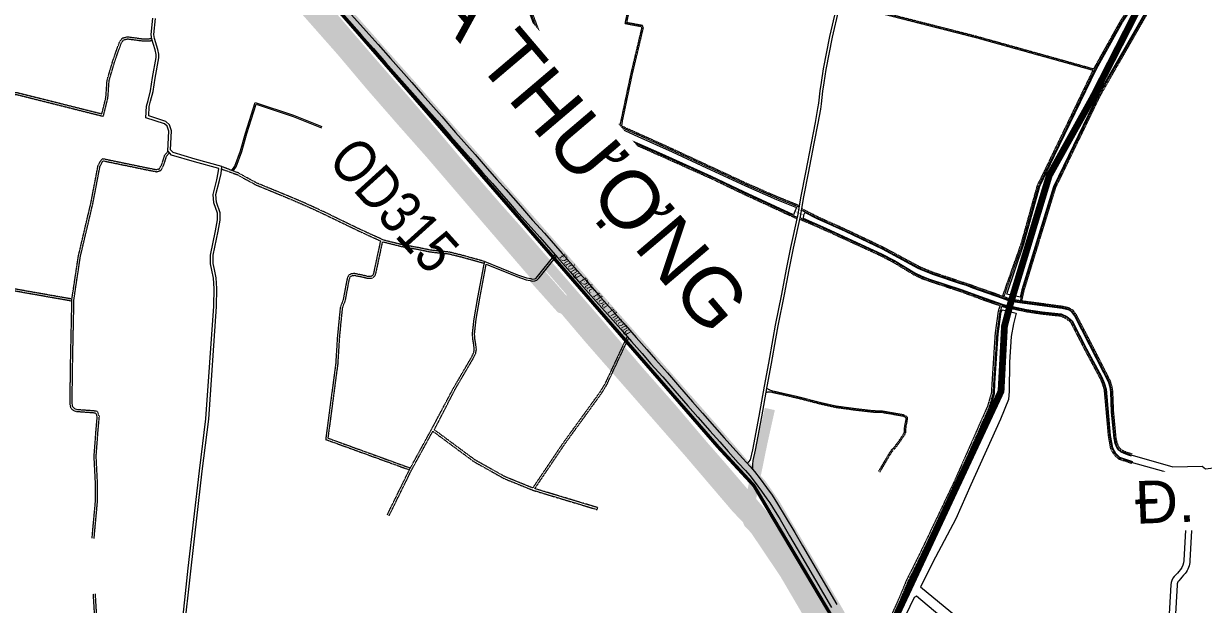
# Model space of a CAD drawing. Header units: metres. Extents: x 556238 to 587446, y 1177111 to 1219372.
# Drawn here: x 575507 to 577236, y 1201187 to 1202038 of the extents above; entities that cross this region are included whole.
import ezdxf
from ezdxf.enums import TextEntityAlignment as Align

# ---------------------------------------------------------------- set-up
doc = ezdxf.new("R2010")
doc.units = ezdxf.units.M
doc.header["$MEASUREMENT"] = 0
for name, pattern in [('ACAD_ISO03W100', [30, 12, -18]), ('DASHED2', [0.375, 0.25, -0.125]), ('Xr_GT Ben Luc$0$ACAD_ISO05W100', [33, 24, -3, 0, -3, 0, -3]), ('Xr_Nen GT$0$DASHED', [0.75, 0.5, -0.25]), ('Xr_Nen GT$0$MON', [10, 6, -4])]:
    doc.linetypes.add(name, pattern=pattern)
for name, color, linetype, lineweight in [('CNTV-TEXT', 40, 'Continuous', 20), ('PHL_VUNG CAP NUOC', 4, 'Xr_GT Ben Luc$0$ACAD_ISO05W100', 40), ('Pipe Existing', 1, 'ACAD_ISO03W100', 60), ('Pipe Existing_DTDH', 4, 'ACAD_ISO03W100', 40), ('Xr_Nen GT$0$CONG XO', 191, 'Continuous', 0), ('Xr_Nen GT$0$DUONG BT-NEN BT', 38, 'Continuous', 0), ('Xr_Nen GT$0$DUONG NHUA', 38, 'Continuous', 0), ('Xr_Nen GT$0$DUONG_DA', 38, 'Xr_Nen GT$0$MON', 0), ('Xr_Nen GT$1$SONG_HO', 250, 'Continuous', 0)]:
    doc.layers.add(name, color=color, linetype=linetype, lineweight=lineweight)
doc.layers.add('Diameter_Text', color=2, linetype='Continuous')
doc.layers.add('DUONG GIAO THONG', color=7, linetype='Continuous')
doc.styles.add('ARIAL', font='arial.ttf')
doc.styles.add('UTM', font='')
doc.styles.add('Xr_Nen GT$0$ROMANC', font='romanc.shx')
doc.styles.get('UTM').set_extended_font_data('UTM Swiss Condensed')
doc.linetypes.add('Xr_Nen GT$0$TAL_N_P', pattern='A,2,[130,ltypeshp.shx,S=1,R=0,X=0,Y=-1],4,[130,ltypeshp.shx,S=2,R=0,X=0,Y=-2],2', length=8)
doc.linetypes.add('Xr_Nen GT$0$TL_P', pattern='A,2,[130,ltypeshp.shx,S=1,R=0,X=0,Y=-1],2', length=4)
doc.linetypes.add('Xr_Nen GT$1$TL_T', pattern='A,2,[130,ltypeshp.shx,S=1,R=0,X=0,Y=1],2', length=4)

# ---------------------------------------------------------------- blocks, each defined once
blk = doc.blocks.new('GT CHINH')
at = {"layer": 'DUONG GIAO THONG', "color": 9, "ltscale": 5, "const_width": 17.5}
for points in [[(10613.8, 2825.8), (10289.7, 3191.7), (10241.1, 3249.3), (10226.9, 3271.8), (10147.9, 3433), (10086.7, 3559.3), (10046.9, 3646.6), (9995.7, 3774.6), (9899.8, 4014.6), (9730.2, 4422.9), (9683.3, 4535), (9622.4, 4678.3), (9604.3, 4717.8), (9573, 4772.7), (9550.2, 4802.6), (9422.7, 4959), (9323.8, 5076.4), (8948.9, 5386.5), (8840.9, 5474.9), (8373, 5855.8), (7912.1, 6229.4)], [(12763.4, -702), (12635.5, -257), (12509.2, -54.9), (12317.3, 244), (12185.5, 458.4), (11982, 784.7), (11859.5, 979.9), (11817.8, 1046.1), (11650.6, 1359.5), (11549.8, 1547.7), (11488.4, 1659.3), (11392.1, 1830.1), (11303.3, 1986.2), (11214.7, 2136.7), (11196, 2163.5), (11124.7, 2246), (11046.8, 2334.7), (10875.2, 2529.7), (10791.4, 2624.7), (10680.8, 2750.4), (10613.8, 2825.8)]]:
    blk.add_lwpolyline(points, dxfattribs=at)
at = {"layer": 'CNTV-TEXT', "ltscale": 5, "insert": (10745.3, 2872.2), "char_height": 84, "width": 1234.822, "attachment_point": 5, "rotation": 310.3366, "style": 'ARIAL', "bg_fill": 3, "box_fill_scale": 1.2, "bg_fill_color": 256, "bg_fill_transparency": 0}
blk.add_mtext('Đ.ĐỨC HÒA THƯỢNG', dxfattribs=at)
blk = doc.blocks.new('DTDH_EXISTING_PIPE')
at = {"layer": 'Pipe Existing_DTDH', "color": 3, "linetype": 'DASHED2', "ltscale": 200, "const_width": 15, "flags": 128}
for points, elevation in [([(-288.9, -287.4), (-318.9, -238.3), (-371.9, -151.3), (-409.4, -90.5), (-428.9, -58.8), (-431.3, -54.9), (-454.9, -17.2), (-455.6, -16), (-455.9, -15.5), (-457.6, -15.4), (-458.3, -14.1), (-457.7, -12.6), (-458, -12.1), (-483.5, 29.3), (-499.4, 54.1), (-560.4, 154.7), (-572.2, 174.9), (-591, 208.5), (-611.6, 247.3), (-621.1, 266.5), (-636.5, 296.4), (-685.8, 393.8), (-714.8, 449.6), (-731.2, 478.2), (-732.5, 480.5), (-761.5, 539.2), (-793.6, 600.3), (-808.7, 629.1), (-836.5, 682.1), (-846.4, 701.1), (-862.1, 730.1), (-880.6, 763.9), (-896, 791.9), (-950.3, 889.8), (-979.2, 942.6), (-993.5, 968.2), (-1015, 1007.1), (-1029.9, 1033.5), (-1034.3, 1041.2), (-1040.9, 1053.5), (-1054.7, 1077.7), (-1060, 1087.7), (-1072, 1108.4), (-1093.2, 1146.6), (-1102, 1161.7), (-1134.3, 1217.3), (-1138.1, 1223.6), (-1152.7, 1246.9), (-1168.1, 1270.1), (-1178.8, 1284.3), (-1189.7, 1295.3), (-1190.8, 1296.8), (-1195.3, 1304.9), (-1213.3, 1325.5), (-1231.3, 1346.2), (-1245.1, 1362.1), (-1286.2, 1409.5), (-1332.6, 1463.5), (-1360.6, 1495.9), (-1385.8, 1525.1), (-1410.8, 1553.6), (-1438.5, 1584.6), (-1446.5, 1594.2), (-1459, 1609.7), (-1464.9, 1616.6), (-1469.3, 1616.6), (-1484.2, 1633.8), (-1496.6, 1647.9), (-1504, 1656.7), (-1503.7, 1660.7), (-1504.6, 1661.7), (-1518.5, 1677.8), (-1565.5, 1732.2), (-1593.8, 1765.1), (-1623.8, 1799.5), (-1651.9, 1832.5), (-1683.2, 1868.6), (-1704.3, 1892.8), (-1732.2, 1924.8), (-1767.2, 1965.1), (-1781.8, 1981.7), (-1831.7, 2039.1), (-1847.4, 2057.2), (-1884, 2099.3), (-1892.7, 2109.3), (-1921.3, 2141.8), (-1945, 2169.5), (-1971.5, 2199.1), (-1983.1, 2214.4), (-2007.1, 2242), (-2046.5, 2286.9), (-2073.5, 2317.8), (-2086.9, 2333.7), (-2097.8, 2346.8), (-2105.1, 2356), (-2108.6, 2360.5), (-2118.4, 2374.1), (-2129.1, 2393.9), (-2146, 2428.9), (-2151.5, 2440.6), (-2156.9, 2451.9), (-2177.3, 2494.6), (-2203.3, 2548.9), (-2208.2, 2559.8), (-2213.5, 2570.2), (-2226.3, 2597.5), (-2267.8, 2683.3), (-2289.1, 2730), (-2295.2, 2743), (-2304.8, 2763.3), (-2310.9, 2778.3), (-2316.3, 2794.1), (-2334.5, 2842.3), (-2355.8, 2898.8), (-2374.5, 2946.8), (-2378.1, 2956.4), (-2391.6, 2990.8), (-2405.6, 3027.1), (-2420.8, 3065.9), (-2427.8, 3084.1), (-2435.4, 3103.8), (-2477.1, 3209.2), (-2483.2, 3224.4), (-2490.6, 3242.3), (-2503.6, 3274.5), (-2510.3, 3290.8), (-2534.5, 3350.8), (-2551.6, 3392.5), (-2566.4, 3429.1), (-2635.5, 3599.3), (-2702.5, 3762.6), (-2729.6, 3826.5), (-2739.6, 3847), (-2758.1, 3881.3), (-2770.5, 3901), (-2774.3, 3906.3), (-2795.9, 3935.1), (-2804.7, 3946.2), (-2811.7, 3955), (-2818.9, 3964.1), (-2831.2, 3979.3), (-2833.8, 3982.5), (-2847.5, 3999.4), (-2957.5, 4136.3), (-2985.8, 4171.2), (-3004.5, 4193.6), (-3032, 4221.4), (-3035.7, 4224.6), (-3048, 4235.4), (-3067.1, 4251.3), (-3097.4, 4276.8), (-3106.2, 4284.4), (-3132.5, 4306.9), (-3424.4, 4554), (-3445.4, 4571.4), (-3452.7, 4572.3), (-3469.8, 4585.4), (-3469.8, 4585.4)], 1.1), ([(-3465.3, 4571.1), (-3440.1, 4551.7), (-3406.2, 4523.8), (-3356, 4481.9), (-3227.6, 4372.4), (-3194.2, 4345.2), (-3158.2, 4315), (-3124.4, 4286.3), (-3078.4, 4247.6), (-3039.1, 4214.4), (-3013.3, 4188.4), (-2981, 4149.6), (-2960.3, 4123.7), (-2890.7, 4037.4), (-2830.9, 3962.7), (-2804.8, 3929.9), (-2781.6, 3899), (-2763.6, 3872.7), (-2742.9, 3832.7), (-2716.1, 3770.2), (-2688.6, 3701.4), (-2634.7, 3571.7), (-2582.8, 3444.2), (-2513.6, 3273.7), (-2438.2, 3083.6), (-2412.8, 3017.4), (-2368.4, 2904.4), (-2319.3, 2773.6), (-2310.3, 2751.8), (-2284.6, 2696.2), (-2249.6, 2621.3), (-2216.4, 2551), (-2154.2, 2424.3), (-2126.4, 2365.9), (-2113.1, 2349.5), (-1992.9, 2210.2), (-1973.1, 2184.9), (-1960.8, 2171.5), (-1937.6, 2145.1), (-1908.6, 2110.9), (-1858.9, 2054.3), (-1794.5, 1981.4), (-1752.5, 1931.6), (-1705.4, 1877.6), (-1664.9, 1831.9), (-1600, 1756.2), (-1512.3, 1654.5), (-1512.5, 1649), (-1473.6, 1605.6), (-1468.7, 1604), (-1431.2, 1559.9), (-1285.9, 1394.2), (-1216.2, 1312.6), (-1200.3, 1295.9), (-1198, 1290.6), (-1193, 1285.3), (-1188.7, 1280.8), (-1145.4, 1216.4), (-1114.7, 1164), (-1090.4, 1120.4), (-1052.4, 1052.5), (-1035.9, 1023.2), (-928, 829.5), (-870.7, 724.7), (-798.7, 590.4), (-738.7, 472.4)], -0.3), ([(-1027.2, 1053.4), (-1033.6, 1065.4), (-1058.6, 1110.6), (-1083.2, 1153.5), (-1094.4, 1172.3), (-1099.4, 1181.9), (-1104.5, 1191.1), (-1112.4, 1204.4), (-1119.2, 1216.1), (-1132, 1238), (-1144.3, 1258.2), (-1153, 1270.9), (-1165.9, 1288.1), (-1176.3, 1301.3), (-1184.7, 1311.5), (-1198.1, 1326.9), (-1213.3, 1344.4), (-1235.5, 1370.4), (-1265.2, 1404.4), (-1311, 1458.3), (-1361.3, 1515.4), (-1421.6, 1586.5), (-1488.7, 1663.7), (-1537.1, 1719.3), (-1568.7, 1754.7), (-1601.2, 1792.1), (-1626.7, 1821.3), (-1663, 1864.4), (-1701.9, 1909.8), (-1751.7, 1966.6), (-1876.3, 2112), (-1952.5, 2202.8), (-2038.4, 2297.9), (-2073.7, 2337.9), (-2098.6, 2369.3), (-2114.3, 2395.6), (-2151.2, 2472.4), (-2217.8, 2609.3), (-2242, 2659.3), (-2281.7, 2751.9), (-2307.9, 2818.6), (-2438.6, 3153.9), (-2533.4, 3383.6), (-2621.8, 3603.9), (-2682, 3750.5), (-2718.1, 3829.7), (-2733.8, 3865.2), (-2748.5, 3890.4), (-2800.2, 3964.2), (-2919.6, 4112), (-2986.4, 4193), (-3058.9, 4262.5), (-3106, 4301.7), (-3409.3, 4560.8), (-3423.7, 4573.9)], 0.8), ([(-1195.5, 1323.5), (-1178.2, 1408.4), (-1167.2, 1457.7)], -1.6)]:
    blk.add_lwpolyline(points, dxfattribs=dict(at, elevation=elevation))

msp = doc.modelspace()

# ---------------------------------------------------------------- linework, layer by layer
at = {"layer": 'PHL_VUNG CAP NUOC', "color": 13, "ltscale": 5, "const_width": 10}
msp.add_lwpolyline([(577178.00206, 1202133.33303), (577074.33083, 1201930.39305), (577010.35858, 1201815.74666), (576952.82954, 1201625.72779), (576944.67245, 1201594.84821), (576939.63705, 1201499.48302), (576750.5241, 1201094.86444)], dxfattribs=at)
at = {"layer": 'Xr_Nen GT$0$CONG XO', "const_width": 0.5, "flags": 128}
msp.add_lwpolyline([(576639.06471, 1201767.6938), (576651.95195, 1201762.01895), (576650.00729, 1201757.60275), (576637.12005, 1201763.2776)], close=True, dxfattribs=at)
at = {"layer": 'Xr_Nen GT$0$DUONG BT-NEN BT', "flags": 128}
for points in [[(576567.3509, 1201393.79524), (576569.97264, 1201395.92121), (576572.10972, 1201398.75586), (576575.93146, 1201413.77311), (576585.02011, 1201462.86391), (576592.90284, 1201506.91496), (576598.93893, 1201540.71016), (576605.50262, 1201577.0381), (576608.9178, 1201596.29251), (576618.1206, 1201641.96469), (576625.01105, 1201678.22842), (576631.58821, 1201710.02396), (576641.59662, 1201756.61305), (576646.46995, 1201785.23823), (576653.53338, 1201819.89047), (576661.85131, 1201863.32211), (576667.76549, 1201893.19082), (576671.23591, 1201913.77412), (576672.53923, 1201921.50421), (576674.37382, 1201939.5856), (576676.19611, 1201952.02685), (576679.11647, 1201971.96488), (576688.76419, 1202019.33747), (576697.6776, 1202059.17331)], [(576575.91423, 1201384.21606), (576575.59631, 1201392.14271), (576575.98125, 1201397.75006), (576579.84053, 1201412.91482), (576588.95546, 1201462.14752), (576596.8403, 1201506.21037), (576602.87591, 1201540.00291), (576609.44003, 1201576.33321), (576612.8482, 1201595.54806), (576622.04616, 1201641.19627), (576628.93469, 1201677.44989), (576635.50219, 1201709.19874), (576645.52546, 1201755.85698), (576650.40231, 1201784.50291), (576657.45752, 1201819.11479), (576665.77756, 1201862.55744), (576671.70037, 1201892.46969), (576675.18024, 1201913.10909), (576676.50549, 1201920.96922), (576678.34444, 1201939.09362), (576680.15389, 1201951.44715), (576683.05816, 1201971.27538), (576692.67606, 1202018.50157), (576701.59402, 1202058.3577)], [(575737.42842, 1201142.89954), (575748.0121, 1201240.40739), (575764.53414, 1201382.88998), (575773.90044, 1201459.0342), (575785.31502, 1201624.13228), (575786.06953, 1201649.89842), (575784.88415, 1201665.33169), (575782.42259, 1201676.99513), (575780.53473, 1201686.26404), (575780.60045, 1201699.18418), (575787.72461, 1201734.79122), (575790.8746, 1201750.53511), (575790.8746, 1201760.46503), (575785.62252, 1201775.68135), (575784.53623, 1201787.96565), (575789.66102, 1201809.55228), (575792.01639, 1201819.47357), (575792.75524, 1201825.8589), (575756.87815, 1201835.94052), (575723.38244, 1201845.75608), (575718.05919, 1201852.02245), (575719.25653, 1201880.78272), (575717.08915, 1201887.92982), (575712.88372, 1201891.51211), (575685.82314, 1201900.32181), (575686.83581, 1201917.35329), (575688.94364, 1201925.58249), (575692.54151, 1201939.62901), (575695.38154, 1201959.26719), (575700.72575, 1201988.55743), (575700.72575, 1201993.08777), (575699.58245, 1201999.68189), (575694.35127, 1202015.6084), (575693.48903, 1202022.54006), (575695.82421, 1202046.46414)], [(575741.08558, 1201139.52446), (575751.98716, 1201239.96119), (575768.50591, 1201382.41543), (575777.88356, 1201458.6518), (575789.31098, 1201623.93572), (575790.07402, 1201649.99331), (575788.85226, 1201665.9003), (575786.3393, 1201677.8073), (575784.53678, 1201686.65719), (575784.59843, 1201698.77788), (575791.64687, 1201734.00646), (575794.8746, 1201750.13888), (575794.8746, 1201761.13593), (575789.56374, 1201776.52254), (575788.57777, 1201787.67235), (575793.55285, 1201808.62833), (575795.96275, 1201818.7793), (575797.12076, 1201828.7871), (575757.98166, 1201839.78536), (575725.65599, 1201849.25805), (575722.12081, 1201853.41955), (575723.28129, 1201881.29424), (575720.57642, 1201890.21377), (575714.87482, 1201895.07053), (575689.99948, 1201903.16882), (575690.80597, 1201916.73266), (575692.81854, 1201924.58997), (575696.46963, 1201938.84424), (575699.32981, 1201958.62173), (575704.72575, 1201988.19551), (575704.72575, 1201993.43196), (575703.47378, 1202000.65281), (575698.27273, 1202016.4876), (575697.51323, 1202022.59329), (575699.79969, 1202046.01813)], [(575811.71156, 1201823.16162), (575816.19789, 1201829.26521), (575824.66498, 1201851.66561), (575831.98956, 1201877.79205), (575846.14168, 1201922.66887), (575902.4669, 1201904.18099), (575943.86355, 1201887.3988)], [(575813.80988, 1201822.35519), (575817.9768, 1201828.31493), (575826.56695, 1201851.04088), (575833.90663, 1201877.2212), (575847.44052, 1201920.13757), (575901.77854, 1201902.30195), (575943.11214, 1201885.54532)], [(576167.28345, 1201605.6993), (576172.67811, 1201636.69542), (576181.21528, 1201683.4305), (576183.01649, 1201689.58462), (576230.56906, 1201670.2562), (576244.07893, 1201665.6474), (576250.06041, 1201664.51884), (576252.22676, 1201664.01635), (576255.50615, 1201664.31766), (576257.38605, 1201664.92148), (576260.11428, 1201667.57191), (576285.67172, 1201699.77995)], [(576170.23902, 1201605.1849), (576175.63153, 1201636.16866), (576184.13837, 1201682.73773), (576184.96297, 1201685.55509), (576229.51906, 1201667.44463), (576243.31265, 1201662.73904), (576249.44311, 1201661.58238), (576252.01983, 1201660.9847), (576256.10932, 1201661.36044), (576258.97248, 1201662.28009), (576262.34268, 1201665.55418), (576287.70932, 1201697.47053)]]:
    msp.add_lwpolyline(points, dxfattribs=at)
at = {"layer": 'Xr_Nen GT$0$DUONG NHUA', "flags": 128}
for points in [[(575983.13582, 1202056.20888), (576008.77678, 1202027.29057), (576026.25241, 1202007.66024), (576044.56055, 1201986.99481), (576075.71953, 1201951.86145), (576091.44236, 1201934.14304), (576119.5356, 1201902.34569), (576139.72639, 1201878.93245), (576168.36822, 1201846.7333), (576186.37448, 1201826.1278), (576200.61018, 1201809.89575), (576213.60357, 1201795.07291), (576224.142, 1201783.06981), (576235.17109, 1201770.53988), (576252.91517, 1201750.46423), (576270.1674, 1201731.11017), (576296.28533, 1201701.37522), (576314.626, 1201680.46524), (576330.21839, 1201662.59487), (576352.78706, 1201637.08853), (576369.53495, 1201618.26195), (576389.0099, 1201596.22098), (576404.63433, 1201578.27928), (576420.14943, 1201560.81245), (576433.15314, 1201545.85525), (576450.42531, 1201526.46353), (576468.33615, 1201505.90202), (576487.39307, 1201484.1134), (576502.04343, 1201467.56386), (576519.62134, 1201447.42094), (576533.8496, 1201431.12943), (576546.46225, 1201417.00761), (576560.86004, 1201400.74036), (576571.63031, 1201389.21635), (576578.09997, 1201381.66482), (576586.36073, 1201370.99663), (576595.89881, 1201358.36626), (576603.91027, 1201347.00473), (576608.11693, 1201340.63424), (576612.00337, 1201334.44476), (576623.35348, 1201315.90789), (576637.2133, 1201292.22335), (576648.44724, 1201272.96213), (576675.48189, 1201227.06065), (576698.80886, 1201186.95719)], [(575976.40171, 1202050.23797), (576002.04863, 1202021.31294), (576019.52303, 1202001.684), (576037.82715, 1201981.02311), (576068.98778, 1201945.88788), (576084.70414, 1201928.17676), (576112.75517, 1201896.42718), (576132.95587, 1201873.00247), (576161.61729, 1201840.78128), (576179.60275, 1201820.19959), (576193.84229, 1201803.96316), (576206.84036, 1201789.13498), (576217.38256, 1201777.1276), (576228.4215, 1201764.58647), (576246.18424, 1201744.4897), (576263.4272, 1201725.14604), (576289.51927, 1201695.44053), (576307.85222, 1201674.53937), (576323.45743, 1201656.6543), (576346.05474, 1201631.11559), (576362.80054, 1201612.29136), (576382.24402, 1201590.28601), (576397.8762, 1201572.3354), (576413.38884, 1201554.87135), (576426.39656, 1201539.90953), (576443.67162, 1201520.51458), (576461.55575, 1201499.98371), (576480.63635, 1201478.16802), (576495.28338, 1201461.62224), (576512.84262, 1201441.50072), (576527.10377, 1201425.17155), (576539.73624, 1201411.02754), (576554.20143, 1201394.68415), (576564.92216, 1201383.21314), (576571.12034, 1201375.97848), (576579.21139, 1201365.52947), (576588.62816, 1201353.05973), (576596.47573, 1201341.93062), (576600.54978, 1201335.76096), (576604.35439, 1201329.7018), (576615.6311, 1201311.28481), (576629.44226, 1201287.68341), (576640.68259, 1201268.41125), (576667.71456, 1201222.51432), (576690.99682, 1201182.48773)]]:
    msp.add_lwpolyline(points, dxfattribs=at)
at = {"layer": 'Xr_Nen GT$0$DUONG_DA', "linetype": 'Xr_Nen GT$0$DASHED', "flags": 128}
for points in [[(576589.78282, 1202335.38926), (576621.87858, 1202451.22021), (576645.28848, 1202583.42444), (576667.47491, 1202577.52837), (576848.13896, 1202526.37292), (577024.04058, 1202474.62296), (577035.06825, 1202471.37863), (577051.94445, 1202423.15127), (577110.71303, 1202269.3801), (577159.78128, 1202136.20532), (577160.22671, 1202124.90227), (577159.69833, 1202115.48688), (577139.36277, 1202079.56165), (577114.70993, 1202042.53558), (577076.31979, 1201973.75254), (577075.31733, 1201971.6703), (576902.9275, 1202019.74653), (576716.37309, 1202067.21244), (576702.7275, 1202069.95667)], [(576111.18151, 1202379.75356), (576117.34221, 1202365.062), (576134.79659, 1202319.05494), (576155.23979, 1202264.47264), (576176.7937, 1202206.70098), (576189.4504, 1202173.3604), (576209.63175, 1202119.08657), (576236.06319, 1202049.55275), (576257.61267, 1201991.43914), (576271.91912, 1201954.93893), (576277.69886, 1201941.09377), (576281.51981, 1201931.80322), (576284.93394, 1201925.10668), (576288.45353, 1201919.9911), (576290.09337, 1201917.47948), (576296.65032, 1201911.53471), (576311.1613, 1201901.97556), (576325.21298, 1201895.75692), (576347.9009, 1201885.98469), (576378.86922, 1201871.79797), (576417.07793, 1201854.97395), (576441.57064, 1201844.03777), (576471.82861, 1201830.44797), (576513.91154, 1201811.76187), (576561.29193, 1201788.97063), (576640.6682, 1201752.29124)], [(576113.41732, 1202379.59357), (576119.19993, 1202365.80365), (576136.66805, 1202319.76041), (576157.11317, 1202265.17294), (576178.66554, 1202207.40544), (576191.32263, 1202174.06384), (576211.50382, 1202119.79043), (576237.93558, 1202050.25577), (576259.48147, 1201992.15181), (576273.7732, 1201955.68918), (576279.54653, 1201941.85937), (576283.33854, 1201932.63917), (576286.65607, 1201926.13211), (576290.11495, 1201921.10477), (576291.62735, 1201918.78833), (576297.87938, 1201913.12002), (576312.12271, 1201903.73718), (576326.01328, 1201897.58985), (576348.71308, 1201887.8125), (576379.68873, 1201873.62242), (576417.88863, 1201856.80228), (576442.38806, 1201845.8631), (576472.64414, 1201832.27415), (576514.75104, 1201813.57741), (576562.14494, 1201790.77967), (576641.02142, 1201754.33123)], [(576643.7539, 1201769.28457), (576611.08468, 1201782.45696), (576565.73931, 1201802.26127), (576508.45931, 1201828.86413), (576458.27721, 1201852.17048), (576407.88385, 1201874.95127), (576389.83515, 1201883.10498), (576379.03754, 1201887.98293), (576366.98671, 1201892.78214), (576353.37807, 1201899.14604), (576341.29135, 1201905.20095), (576326.52041, 1201911.48487), (576315.153, 1201916.32085), (576309.0342, 1201920.08887), (576301.45844, 1201927.26918), (576297.42723, 1201932.97147), (576292.86112, 1201940.45664), (576284.78939, 1201962.16375), (576271.69082, 1201996.29626), (576260.6162, 1202026.75876), (576246.12619, 1202065.04665), (576231.7233, 1202103.10431), (576213.96316, 1202148.53598), (576200.80052, 1202183.81791), (576186.44086, 1202222.75899), (576173.12027, 1202258.83022), (576159.64924, 1202292.2667), (576143.711, 1202331.82701), (576130.0425, 1202371.53313), (576128.28057, 1202378.55523)], [(576644.09744, 1201771.3025), (576611.85902, 1201784.3012), (576566.56087, 1201804.08488), (576509.30176, 1201830.67805), (576459.11038, 1201853.9887), (576408.7077, 1201876.7737), (576390.65855, 1201884.92762), (576379.81963, 1201889.82423), (576367.78099, 1201894.61859), (576354.24973, 1201900.9463), (576342.13153, 1201907.01698), (576327.30336, 1201913.32525), (576316.07399, 1201918.1025), (576310.25951, 1201921.68312), (576302.97757, 1201928.58494), (576299.0994, 1201934.07076), (576294.66868, 1201941.33399), (576286.66035, 1201962.87058), (576273.56441, 1201996.99627), (576262.49137, 1202027.45441), (576247.99672, 1202065.75455), (576233.58999, 1202103.82237), (576215.83156, 1202149.24965), (576202.67569, 1202184.51343), (576188.31735, 1202223.45095), (576174.9863, 1202259.55048), (576161.50434, 1202293.01409), (576145.58534, 1202332.52666), (576131.73466, 1202372.762), (576133.58941, 1202378.30106)], [(576380.88373, 1201889.39533), (576382.77172, 1201896.61483), (576396.99804, 1201963.98924), (576413.1803, 1202032.18311), (576412.42551, 1202033.71975), (576388.52311, 1202038.21492), (576399.56458, 1202089.66699), (576410.9974, 1202143.87258), (576424.22577, 1202207.69367), (576436.4811, 1202275.59446), (576441.89443, 1202282.47899), (576519.64885, 1202276.34848), (576544.65358, 1202277.86279), (576557.50422, 1202280.24756), (576568.26569, 1202296.58257), (576583.33955, 1202333.71554)], [(576383.58589, 1201888.21655), (576384.72349, 1201896.17754), (576398.94975, 1201963.55169), (576415.2921, 1202032.42018), (576413.7792, 1202035.50023), (576390.90907, 1202039.80127), (576401.5208, 1202089.25079), (576412.95506, 1202143.46324), (576426.18938, 1202207.31303), (576438.3609, 1202274.74947), (576442.80473, 1202280.40101), (576519.63061, 1202274.34371), (576544.89741, 1202275.87389), (576558.70607, 1202278.43644), (576570.04504, 1202295.64804), (576585.16403, 1202332.96723)], [(575421.7595, 1202260.47317), (575418.1231, 1202227.3856), (575409.35504, 1202187.57533), (575392.53949, 1202110.23515), (575387.5986, 1202075.43914), (575389.38822, 1202073.99473), (575407.11208, 1202067.02091), (575421.11739, 1202059.67071), (575429.84541, 1202053.59203), (575432.38081, 1202050.83826), (575431.37635, 1202038.68035), (575419.21259, 1201951.42522), (575479.19182, 1201938.3834), (575497.43015, 1201937.20769), (575621.2897, 1201906.13535), (575627.17765, 1201929.91813), (575628.94544, 1201955.23656), (575637.40016, 1201984.02133), (575646.8965, 1202010.85796), (575651.31192, 1202017.23093), (575659.05859, 1202019.04268), (575681.76939, 1202015.95131), (575694.10009, 1202016.41376)], [(576943.80705, 1201637.94128), (576971.4018, 1201715.97759), (576994.8991, 1201800.42627), (577016.3022, 1201844.4773), (577078.09563, 1201972.83056), (577116.41812, 1202041.4924), (577138.62209, 1202074.84051), (577155.174, 1202067.40266), (577157.90274, 1202064.75399), (577155.14229, 1202058.7199), (577083.57561, 1201933.91626), (577017.9672, 1201798.79554), (576971.58087, 1201647.99115), (576967.91323, 1201631.84194)], [(576941.93033, 1201638.6331), (576969.49336, 1201716.57974), (576993.02092, 1201801.13715), (577014.50173, 1201845.3481), (577074.43605, 1201969.83975), (576902.41222, 1202017.81391), (576715.92907, 1202065.2617), (576702.78866, 1202067.90432)], [(576970.04175, 1201631.74225), (576973.51457, 1201647.47495), (577019.83356, 1201798.06043), (577085.34475, 1201932.98093), (577156.92287, 1202057.80452), (577159.59632, 1202063.64843), (577216.6968, 1202065.07235)], [(575577.44386, 1201634.5676), (575465.58654, 1201654.28406), (575379.58749, 1201666.13464), (575367.06044, 1201667.67378), (575364.32184, 1201670.23924), (575362.47272, 1201677.24138), (575370.03591, 1201770.30464), (575368.86366, 1201777.08591), (575380.7075, 1201868.45507), (575382.09641, 1201938.76312), (575382.93757, 1201946.01272), (575384.66028, 1201950.57424), (575416.2153, 1201948.78745), (575478.82717, 1201935.40068), (575496.96484, 1201934.23145), (575623.4786, 1201902.49327), (575630.15225, 1201929.44968), (575631.91551, 1201954.70316), (575640.25555, 1201983.09754), (575649.59087, 1202009.47911), (575653.11998, 1202014.57284), (575659.20262, 1202015.99541), (575681.62219, 1202012.94368), (575695.06097, 1202013.44769)], [(575606.93987, 1201284.08453), (575612.01313, 1201339.5807), (575611.71544, 1201368.44001), (575609.9191, 1201404.03847), (575612.64302, 1201440.73066), (575614.55173, 1201462.23138), (575612.5506, 1201467.23066), (575607.1253, 1201467.83303), (575584.50259, 1201469.45623), (575579.52163, 1201471.29717), (575575.96028, 1201474.78314), (575574.60458, 1201481.21813), (575575.56388, 1201548.12822), (575577.44253, 1201635.10461), (575586.85787, 1201697.508), (575605.23827, 1201775.6128), (575615.67618, 1201830.04257), (575619.64614, 1201837.53576), (575622.45654, 1201840.48435), (575688.6237, 1201826.80442), (575701.56017, 1201824.36162), (575705.9596, 1201825.82697), (575709.50817, 1201832.82289), (575713.66967, 1201846.15149), (575718.48282, 1201851.17737)], [(575609.92741, 1201283.81142), (575615.01454, 1201339.4593), (575614.71466, 1201368.53111), (575612.92471, 1201404.00287), (575615.63318, 1201440.48696), (575617.60339, 1201462.68044), (575614.66789, 1201470.01401), (575607.39828, 1201470.82115), (575585.14263, 1201472.41802), (575581.16242, 1201473.88908), (575578.70843, 1201476.29113), (575577.60906, 1201481.50943), (575578.56342, 1201548.07432), (575580.43768, 1201634.84738), (575589.80608, 1201696.93967), (575608.17282, 1201774.98641), (575618.53776, 1201829.03568), (575622.1033, 1201835.76555), (575623.4795, 1201837.20941), (575688.04163, 1201823.86131), (575701.76905, 1201821.26916), (575708.07736, 1201823.37031), (575712.2971, 1201831.68942), (575716.32345, 1201844.58515), (575720.6495, 1201849.1024)], [(576182.41514, 1201689.70455), (576149.6172, 1201698.72945), (576130.28274, 1201703.50852), (576114.23318, 1201705.02558), (576103.27674, 1201706.30866), (576085.70176, 1201709.97274), (576060.5047, 1201714.4489), (576034.70588, 1201720.92201), (576027.54243, 1201724.18343), (576001.93743, 1201735.81793), (575946.13456, 1201762.82697), (575921.07539, 1201774.39148), (575887.01748, 1201788.8181), (575848.73361, 1201804.5705), (575830.31816, 1201814.44526), (575821.11218, 1201819.75782), (575815.09164, 1201821.85228), (575797.09958, 1201828.76684)], [(575796.82134, 1201825.18698), (575814.09439, 1201819.02285), (575819.85848, 1201817.01761), (575828.85922, 1201811.82349), (575847.45066, 1201801.85436), (575885.86162, 1201786.04966), (575919.86149, 1201771.64763), (575944.85243, 1201760.11461), (576000.66323, 1201733.10173), (576026.29935, 1201721.45309), (576029.76561, 1201719.87495), (576019.79258, 1201673.17559), (576018.73681, 1201670.10166), (576017.05617, 1201668.38811), (576015.27722, 1201667.81792), (576010.98167, 1201667.81792), (576004.24006, 1201669.46946), (575991.7946, 1201672.00499), (575986.88981, 1201671.50491), (575982.91035, 1201669.1942), (575981.13531, 1201665.33354), (575980.02731, 1201660.44336), (575975.02596, 1201633.2738), (575970.77215, 1201622.11582), (575966.59229, 1201579.65483), (575964.0434, 1201539.21293), (575949.39669, 1201428.81056), (576072.32011, 1201384.23954)], [(575576.9231, 1201631.61315), (575465.12123, 1201651.31983), (575379.19978, 1201663.15972), (575365.7235, 1201664.81548), (575361.64148, 1201668.63943), (575359.44096, 1201676.97222), (575367.01496, 1201770.16848), (575366.08259, 1201775.56208)], [(577131.17819, 1201405.5402), (577125.28792, 1201407.22188), (577120.44423, 1201409.11758), (577116.44462, 1201410.97162), (577113.16213, 1201413.66296), (577110.70084, 1201416.77017), (577108.06776, 1201422.97802), (577106.33543, 1201430.77845), (577102.74343, 1201468.98969), (577101.52703, 1201498.73797), (577100.39718, 1201505.64463), (577098.14093, 1201513.53571), (577091.48839, 1201526.78274), (577070.39684, 1201568.20946), (577048.18321, 1201610.94442), (577043.9161, 1201616.56878), (577039.9435, 1201619.00295), (577035.80035, 1201620.42131), (577029.55606, 1201621.71633), (576974.36418, 1201629.10721), (576953.691, 1201632.04761), (576942.00544, 1201636.48617), (576898.65724, 1201651.75669), (576889.4591, 1201655.20342), (576880.45822, 1201657.90843), (576841.28503, 1201671.14167), (576825.54783, 1201677.34808), (576818.5791, 1201680.48845), (576766.35448, 1201708.56656), (576745.8065, 1201718.33637), (576712.05418, 1201734.31942), (576670.45543, 1201753.05646), (576647.09522, 1201764.79114)], [(577131.72726, 1201407.46335), (577125.92835, 1201409.11895), (577121.22999, 1201410.95778), (577117.51624, 1201412.6793), (577114.59642, 1201415.07329), (577112.43648, 1201417.80006), (577109.98049, 1201423.59039), (577108.31496, 1201431.09005), (577104.7396, 1201469.12423), (577103.5204, 1201498.94102), (577102.35214, 1201506.08246), (577100.01234, 1201514.26575), (577093.2732, 1201527.68523), (577072.17531, 1201569.12439), (577049.87934, 1201612.01775), (577045.28195, 1201618.07747), (577040.80016, 1201620.82363), (577036.32939, 1201622.35415), (577029.89228, 1201623.68916), (576974.63773, 1201631.08843), (576954.19304, 1201633.99634), (576942.69289, 1201638.36447), (576899.34046, 1201653.63647), (576890.09852, 1201657.09962), (576881.06625, 1201659.81406), (576841.97238, 1201673.02051), (576826.326, 1201679.1911), (576819.46457, 1201682.28312), (576767.25797, 1201710.35154), (576746.66388, 1201720.14327), (576712.89292, 1201736.13515), (576671.31767, 1201754.86161), (576647.4572, 1201766.97564)], [(576644.64448, 1201751.75604), (576681.36411, 1201735.74394), (576733.45556, 1201711.91503), (576762.9436, 1201698.35636), (576781.9119, 1201688.42182), (576811.96738, 1201670.22814), (576822.31199, 1201665.28445), (576833.96742, 1201661.02897), (576880.26898, 1201645.84578), (576908.35486, 1201635.3772), (576937.98587, 1201625.01644), (576935.44213, 1201616.62846), (576930.88926, 1201584.05401), (576926.27706, 1201511.77566), (576925.44759, 1201496.93904), (576919.77033, 1201477.52591), (576871.59924, 1201368.47471), (576833.45419, 1201288.59824), (576820.01351, 1201260.58667), (576809.74266, 1201239.85259), (576801.38204, 1201223.42374), (576790.21562, 1201196.33027), (576773.78834, 1201160.28341), (576763.72688, 1201137.65189), (576756.3377, 1201124.08055), (576752.06282, 1201116.79352), (576748.80022, 1201113.10683), (576745.72361, 1201111.66218), (576741.35893, 1201112.2939)], [(576645.07305, 1201753.75104), (576682.17988, 1201737.5701), (576734.2893, 1201713.73296), (576763.8259, 1201700.15197), (576782.89465, 1201690.16482), (576812.91873, 1201671.99015), (576823.08792, 1201667.13029), (576834.62216, 1201662.91905), (576880.9301, 1201647.73378), (576909.03426, 1201637.25838), (576942.33169, 1201625.61562), (576977.03548, 1201618.21308), (576999.79807, 1201614.86812), (577027.3257, 1201611.83676), (577035.64691, 1201608.25672), (577043.18415, 1201601.9997), (577064.21129, 1201560.99857), (577086.41963, 1201519.51037), (577089.84019, 1201511.42116), (577092.70878, 1201502.47776), (577098.81025, 1201434.48339), (577102.05098, 1201416.128), (577106.62874, 1201407.95958), (577113.00993, 1201402.12355), (577132.21597, 1201395.76357)], [(576181.61922, 1201686.81206), (576148.85918, 1201695.82653), (576129.77889, 1201700.54278), (576113.91751, 1201702.04204), (576102.79517, 1201703.34455), (576085.13313, 1201707.02678), (576059.87653, 1201711.51352), (576033.71113, 1201718.07861), (576032.56142, 1201718.60205), (576022.68865, 1201672.37216), (576021.35372, 1201668.48543), (576018.67841, 1201665.75774), (576015.74625, 1201664.81792), (576010.61956, 1201664.81792), (576003.58345, 1201666.54161), (575991.64388, 1201668.97407), (575987.83721, 1201668.58595), (575985.23892, 1201667.07722), (575983.99191, 1201664.36502), (575982.96667, 1201659.84009), (575977.92678, 1201632.46118), (575973.71838, 1201621.42233), (575969.58303, 1201579.41345), (575967.03095, 1201538.92096), (575952.688, 1201430.80828), (576073.34273, 1201387.05987)], [(576747.11485, 1201102.13318), (576748.68816, 1201107.85386), (576751.05675, 1201111.12988), (576754.50279, 1201115.02386), (576758.94956, 1201122.6039), (576766.41926, 1201136.32312), (576776.52399, 1201159.05199), (576792.96832, 1201195.13627), (576804.11006, 1201222.16985), (576812.42372, 1201238.5064), (576822.71012, 1201259.27188), (576836.16015, 1201287.30293), (576874.3255, 1201367.22194), (576922.59431, 1201476.49433), (576928.42369, 1201496.42762), (576929.27173, 1201511.59641), (576933.87599, 1201583.75042), (576938.38088, 1201615.9816), (576940.82024, 1201624.02537), (576941.79087, 1201623.68599), (576976.68111, 1201616.24367), (576999.54314, 1201612.88411), (577026.80977, 1201609.88148), (577034.59144, 1201606.53357), (577041.59147, 1201600.72252), (577062.43971, 1201560.07023), (577084.61319, 1201518.64717), (577087.96317, 1201510.72487), (577090.7366, 1201502.07811), (577096.82588, 1201434.21967), (577100.14042, 1201415.44618), (577105.04142, 1201406.70099), (577111.97552, 1201400.35928), (577131.58726, 1201393.86496)], [(576039.64107, 1201318.20552), (576072.55122, 1201385.13023), (576105.30814, 1201444.86138), (576137.01269, 1201504.59482), (576163.56488, 1201549.76682), (576166.46947, 1201556.11529), (576167.38248, 1201560.82972), (576166.38212, 1201569.05688), (576165.0497, 1201577.18679), (576164.75152, 1201584.12366), (576167.08089, 1201605.44817)], [(576391.58846, 1201579.55014), (576388.28782, 1201573.19395), (576358.74528, 1201510.09351), (576351.16895, 1201497.77733), (576298.0617, 1201424.49755), (576253.00104, 1201357.72028), (576212.02479, 1201374.34069), (576168.1414, 1201399.02007), (576108.71647, 1201443.00251), (576139.64192, 1201503.14764), (576166.229, 1201548.379), (576169.3466, 1201555.19305), (576170.41755, 1201560.72299), (576169.35268, 1201569.48071), (576168.03922, 1201577.4949), (576167.75855, 1201584.02462), (576170.06315, 1201605.1224)], [(576042.33318, 1201316.88168), (576075.21381, 1201383.74636), (576106.54485, 1201440.87748), (576166.50739, 1201396.49714), (576210.72045, 1201371.63236), (576252.84154, 1201354.54758), (576347.43043, 1201326.02804), (576348.29645, 1201328.90032), (576255.95931, 1201356.74094), (576300.52037, 1201422.77781), (576353.66471, 1201496.10879), (576361.38991, 1201508.66696), (576390.98325, 1201571.87591), (576393.7112, 1201577.21545)], [(576595.42108, 1201498.27937), (576601.8049, 1201498.64155), (576642.13382, 1201489.43048), (576674.14059, 1201481.10238), (576696.50607, 1201476.02839), (576726.88973, 1201471.9572), (576751.67025, 1201469.09067), (576764.12776, 1201468.85943), (576796.04656, 1201463.25403), (576799.85959, 1201461.01547), (576800.12284, 1201458.34316), (576798.35523, 1201449.55807), (576797.59335, 1201444.12187), (576797.59335, 1201439.52402), (576796.1056, 1201436.26078), (576789.9471, 1201426.82815), (576781.90668, 1201416.32567), (576779.04422, 1201413.62427), (576774.18831, 1201406.15954), (576759.83853, 1201381.78984)], [(576596.38986, 1201503.6932), (576602.23584, 1201500.59463), (576642.60841, 1201491.37359), (576674.61376, 1201483.04586), (576696.86084, 1201477.99873), (576727.13747, 1201473.94188), (576751.80403, 1201471.08853), (576764.32044, 1201470.8562), (576796.74793, 1201465.16147), (576801.75014, 1201462.22476), (576802.14252, 1201458.24173), (576800.32764, 1201449.22173), (576799.59335, 1201443.9824), (576799.59335, 1201439.08962), (576797.86279, 1201435.29378), (576791.58076, 1201425.67195), (576783.39668, 1201414.98183), (576780.59053, 1201412.33358), (576775.88911, 1201405.10632), (576761.56195, 1201380.77503)], [(575688.53375, 1201138.97038), (575681.81026, 1201143.60453), (575657.79915, 1201158.37219), (575651.10465, 1201161.91357), (575646.08962, 1201163.5106), (575641.59908, 1201164.27679), (575616.54557, 1201164.10215), (575613.36016, 1201167.63104), (575610.66453, 1201171.86387), (575608.7937, 1201202.57869)], [(575690.28239, 1201141.68702), (575683.44887, 1201146.11872), (575659.28794, 1201160.97853), (575652.27045, 1201164.69077), (575646.80051, 1201166.43267), (575641.8428, 1201167.27856), (575617.87061, 1201167.11146), (575615.75555, 1201169.45459), (575613.6118, 1201172.82082), (575611.78815, 1201202.76108)]]:
    msp.add_lwpolyline(points, dxfattribs=at)
at = {"layer": 'Xr_Nen GT$1$SONG_HO', "linetype": 'Xr_Nen GT$0$TL_P', "flags": 128}
msp.add_lwpolyline([(576126.52274, 1202376.62189), (576128.35034, 1202370.30426), (576141.83667, 1202331.12735), (576157.79413, 1202291.51931), (576171.25424, 1202258.10995), (576184.56438, 1202222.06703), (576198.92535, 1202183.12239), (576212.09476, 1202147.82231), (576229.85662, 1202102.38625), (576244.25566, 1202064.33875), (576258.74104, 1202026.06311), (576269.81724, 1201995.59626), (576282.91842, 1201961.45692), (576291.05356, 1201939.5793), (576295.75507, 1201931.87218), (576299.93931, 1201925.95342), (576307.8089, 1201918.49462), (576314.23202, 1201914.53919), (576325.73747, 1201909.64449), (576340.45117, 1201903.38492), (576352.50641, 1201897.34578), (576366.19244, 1201890.94569), (576378.25545, 1201886.14162), (576389.01176, 1201881.28234), (576407.06001, 1201873.12883), (576457.44404, 1201850.35226), (576507.61686, 1201827.05022), (576564.91774, 1201800.43766), (576610.31033, 1201780.61273), (576639.94197, 1201768.6651), (576637.49659, 1201763.11179), (576635.23348, 1201757.9724), (576562.57145, 1201791.68419), (576515.17079, 1201814.48518), (576473.05191, 1201833.18724), (576442.79677, 1201846.77577), (576418.29398, 1201857.71644), (576380.09848, 1201874.53465), (576349.11917, 1201888.72641), (576326.41343, 1201898.50631), (576312.60341, 1201904.618), (576298.49391, 1201913.91267), (576292.39435, 1201919.44276), (576290.94566, 1201921.66161), (576287.51714, 1201926.64482), (576284.24791, 1201933.05715), (576280.47036, 1201942.24217), (576274.70023, 1201956.06431), (576260.41588, 1201992.50814), (576238.87178, 1202050.60727), (576212.43986, 1202120.14235), (576192.25874, 1202174.41557), (576179.60145, 1202207.75768), (576158.04987, 1202265.52309), (576137.60377, 1202320.11314), (576120.1288, 1202366.17447), (576115.98891, 1202376.04695)], close=True, dxfattribs=at)
msp.add_lwpolyline([(577138.16511, 1202071.44764), (577139.16638, 1202072.95144), (577146.84532, 1202069.50079), (577154.31854, 1202066.14258), (577156.09821, 1202064.41514), (577153.80685, 1202059.40644), (577082.24875, 1201934.61777), (577016.56743, 1201799.34688), (576970.1306, 1201648.37829), (576967.53372, 1201637.5647), (576947.93375, 1201641.99979), (576972.83312, 1201715.52598), (576996.30773, 1201799.89311), (577017.65256, 1201843.8242), (577079.42751, 1201972.13907), (577117.69927, 1202040.71002), (577138.1546, 1202071.43184)], dxfattribs=at)
at = {"layer": 'Xr_Nen GT$1$SONG_HO', "linetype": 'Xr_Nen GT$1$TL_T', "flags": 128}
msp.add_lwpolyline([(577130.90366, 1201404.57862), (577124.9677, 1201406.27335), (577120.05136, 1201408.19748), (577115.90881, 1201410.11778), (577112.44499, 1201412.9578), (577109.83302, 1201416.25522), (577107.1114, 1201422.67183), (577105.34567, 1201430.62265), (577101.74535, 1201468.92242), (577100.53034, 1201498.63645), (577099.41969, 1201505.42572), (577097.20523, 1201513.17069), (577090.59599, 1201526.33149), (577069.5076, 1201567.75199), (577047.33514, 1201610.40775), (577043.23318, 1201615.81444), (577039.51517, 1201618.09261), (577035.53584, 1201619.45489), (577029.38794, 1201620.72992), (576974.22741, 1201628.1166), (576953.43998, 1201631.07325), (576941.66172, 1201635.54703), (576898.31563, 1201650.81679), (576889.1394, 1201654.25532), (576880.1542, 1201656.95561), (576840.94135, 1201670.20225), (576825.15875, 1201676.42657), (576818.13637, 1201679.59112), (576765.90274, 1201707.67407), (576745.37781, 1201717.43291), (576711.63481, 1201733.41155), (576670.0243, 1201752.15389), (576651.871, 1201761.59252), (576650.04261, 1201757.77973), (576649.2848, 1201752.97971), (576682.58776, 1201738.48318), (576734.70617, 1201714.64192), (576764.26705, 1201701.04977), (576783.38603, 1201691.03631), (576813.3944, 1201672.87115), (576823.47588, 1201668.05321), (576834.94953, 1201663.86409), (576881.26066, 1201648.67777), (576909.37396, 1201638.19897), (576942.60211, 1201626.58043), (576977.21266, 1201619.19778), (576999.92553, 1201615.86013), (577027.58367, 1201612.81439), (577036.17464, 1201609.1183), (577043.98049, 1201602.63829), (577065.09708, 1201561.46274), (577087.32286, 1201519.94197), (577090.77871, 1201511.7693), (577093.69486, 1201502.67759), (577099.80243, 1201434.61525), (577103.00625, 1201416.46891), (577107.4224, 1201408.58888), (577113.52714, 1201403.00568), (577132.53033, 1201396.71287)], dxfattribs=at)
at = {"layer": 'Xr_Nen GT$1$SONG_HO', "linetype": 'Xr_Nen GT$0$TAL_N_P', "flags": 128}
msp.add_lwpolyline([(576941.75107, 1201618.85147), (576961.96727, 1201613.96573), (576957.79274, 1201598.0622), (576954.40093, 1201579.63849), (576951.99528, 1201542.13265), (576951.69737, 1201499.4814), (576950.81031, 1201487.21916), (576938.83453, 1201458.41036), (576895.19633, 1201362.11855), (576873.58318, 1201312.33899), (576843.70897, 1201256.29816), (576821.66696, 1201212.65812), (576882.43051, 1201162.53205), (576926.35541, 1201126.82444), (576922.98968, 1201122.84037), (576914.60135, 1201117.09711), (576858.96198, 1201162.43684), (576815.46316, 1201198.88857), (576812.38224, 1201197.39326), (576799.3452, 1201170.88478), (576775.12313, 1201119.36762), (576768.84801, 1201108.41976), (576772.23298, 1201101.48673), (576772.64973, 1201099.24841), (576763.22087, 1201088.10877), (576759.88688, 1201088.21289), (576755.93299, 1201094.44486), (576754.39724, 1201097.18181), (576751.65331, 1201104.85527), (576752.73233, 1201109.96902), (576752.73233, 1201109.96902), (576752.73233, 1201109.96902), (576755.72277, 1201114.13903), (576760.25548, 1201121.86557), (576767.76544, 1201135.65873), (576777.89182, 1201158.43628), (576794.34467, 1201194.53926), (576805.47407, 1201221.5429), (576813.76424, 1201237.83331), (576824.05842, 1201258.61449), (576837.51312, 1201286.65528), (576875.68864, 1201366.59556), (576924.00629, 1201475.97855), (576929.91173, 1201496.17191), (576930.76906, 1201511.50678), (576935.36936, 1201583.59863), (576939.85025, 1201615.65818)], close=True, dxfattribs=at)
at = {"layer": 'Xr_Nen GT$1$SONG_HO', "flags": 128}
for points in [[(577131.7925, 1201405.85466), (577191.38167, 1201388.74479), (577234.38974, 1201389.58607), (577239.4846, 1201385.67802), (577278.89176, 1201390.53195), (577319.66672, 1201392.39576, -0.0431605842), (577321.04415, 1201392.33982), (577358.40348, 1201387.57492), (577454.32523, 1201385.99777, 0.0631814523), (577455.32605, 1201386.10806), (577505.42943, 1201398.15433, -0.0609235061), (577507.35911, 1201398.37576), (577611.80127, 1201397.59834), (577727.97425, 1201397.01371, 0.4437782155), (577751.23152, 1201422.45946), (577755.02681, 1201466.70394, -0.1392315935), (577761.71762, 1201488.36114, -0.3128950856), (577790.25277, 1201503.36025), (577898.50811, 1201498.52745), (577982.71831, 1201492.24891), (578078.44997, 1201486.30769), (578193.70517, 1201483.25374), (578259.79993, 1201483.70134)], [(577130.48118, 1201395.55775), (577190.04225, 1201378.71668), (577213.62407, 1201379.17796), (577209.85026, 1201296.01344), (577207.66399, 1201251.59173, -0.1578857078), (577202.53213, 1201238.05486, -0.0251441094), (577193.59256, 1201227.9813, 0.1922074599), (577188.71841, 1201215.56154), (577185.82146, 1201164.56808)], [(577239.9736, 1201381.70802), (577231.08296, 1201379.51947), (577222.64134, 1201379.35435), (577218.84022, 1201295.58825), (577216.65311, 1201251.14932, -0.1578857078), (577209.5554, 1201232.42693, -0.0249352788), (577200.09897, 1201221.76199, 0.1965802615), (577197.72264, 1201215.38051), (577194.90574, 1201165.04922)]]:
    msp.add_lwpolyline(points, format="xyb", dxfattribs=at)

# ---------------------------------------------------------------- texts
at = {"layer": 'Xr_Nen GT$0$DUONG NHUA', "linetype": 'Xr_Nen GT$0$DASHED', "insert": (576296.4106, 1201704.99789), "char_height": 10, "attachment_point": 1, "rotation": 311.49926168, "style": 'Xr_Nen GT$0$ROMANC'}
msp.add_mtext_dynamic_manual_height_columns('\\pi3.16169;{\\fTimes New Roman|b0|i1|c0|p18;Đường Đức Hoà Thượng}', width=156.0638263, gutter_width=4, heights=[0], dxfattribs=at)

# ---------------------------------------------------------------- next in the draw order: block references
at = {"layer": 'DUONG GIAO THONG'}
msp.add_blockref('GT CHINH', (565391.56753, 1199198.47471), dxfattribs=at)

# ---------------------------------------------------------------- next in the draw order: linework, layer by layer
at = {"layer": 'Pipe Existing', "color": 1, "linetype": 'DASHED2', "ltscale": 500, "const_width": 5, "flags": 128}
msp.add_lwpolyline([(576971.95539, 1200666.76473), (576741.19062, 1201085.69315), (576577.26709, 1201361.24285), (576524.77502, 1201417.90978), (575663.08691, 1202408.64508), (575617.80874, 1202464.64636), (575425.73141, 1202860.1284), (574996.87253, 1203912.93402), (574954.49555, 1203981.03), (574714.11364, 1204272.81626), (574279.20519, 1204627.1632), (574266.77486, 1204629.51645), (574243.12081, 1204652.02043)], dxfattribs=at)

# ---------------------------------------------------------------- next in the draw order: texts
at = {"layer": 'CNTV-TEXT', "color": 5, "insert": (577442.55876, 1201347.70486), "char_height": 62.5, "width": 721.1278405, "attachment_point": 5, "rotation": 2.2010859, "style": 'ARIAL', "bg_fill": 3, "box_fill_scale": 1.2, "bg_fill_color": 256, "bg_fill_transparency": 0}
msp.add_mtext('Đ. GIỒNG LỚN', dxfattribs=at)
at = {"layer": 'Diameter_Text', "color": 1, "style": 'UTM'}
msp.add_text('OD315', height=62.5, rotation=312.14557851, dxfattribs=at).set_placement((575936.78683, 1201823.39015, -3.341), align=Align.BOTTOM_LEFT)

# ---------------------------------------------------------------- next in the draw order: block references
at = {"layer": 'Pipe Existing_DTDH', "linetype": 'ByBlock'}
msp.add_blockref('DTDH_EXISTING_PIPE', (577767.86613, 1200015.74782, -0.796), dxfattribs=at)

doc.saveas('drawing.dxf')
